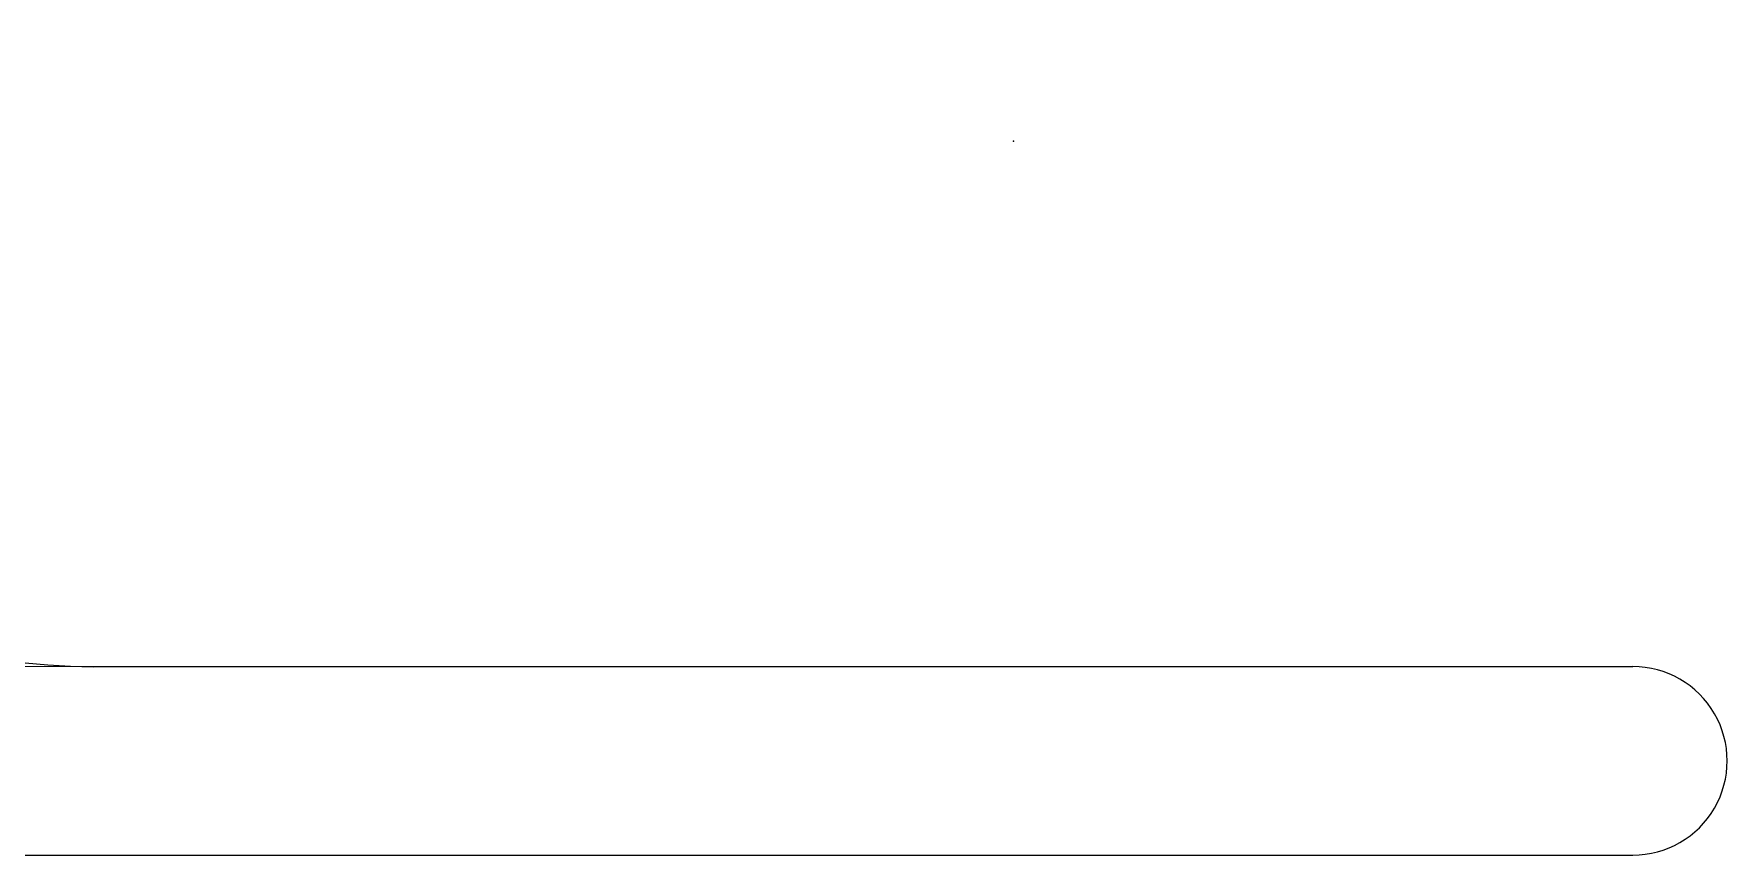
# Model space of a CAD drawing. Header units: centimetres. Extents: x -0.7 to 10.1, y 0 to 13.
# Drawn here: x 3.68 to 10.11, y 0 to 3.11 of the extents above; entities that cross this region are included whole.
import ezdxf

# ---------------------------------------------------------------- set-up
doc = ezdxf.new("R2010")
doc.units = ezdxf.units.CM
doc.header["$MEASUREMENT"] = 0
for name, color, linetype in [('Phone Stand V7 v2_Sketch1', 7, 'Continuous'), ('Phone Stand V7 v2_Sketch2', 7, 'Continuous'), ('Phone Stand V7 v2_Sketch4', 7, 'Continuous')]:
    doc.layers.add(name, color=color, linetype=linetype)

msp = doc.modelspace()

# ---------------------------------------------------------------- linework, layer by layer
at = {"layer": 'Phone Stand V7 v2_Sketch1'}
for p, q in [((9.75, 0.7148), (0.0506, 0.7141)), ((0, 0), (9.75, 0))]:
    msp.add_line(p, q, dxfattribs=at)
for centre, radius, start, end in [((3.9486, 3.7051), 2.991, 165, 269.25619), ((9.7503, 0.3574), 0.3574, 269.94756, 90.05236)]:
    msp.add_arc(centre, radius, start, end, dxfattribs=at)
at = {"layer": 'Phone Stand V7 v2_Sketch2'}
msp.add_point((7.4006, 2.7065), dxfattribs=at)
at = {"layer": 'Phone Stand V7 v2_Sketch4'}
for p, q in [((3.9097, 0.7144, 8), (9.75, 0.7148, 8)), ((9.75, 0.7148), (3.9097, 0.7144)), ((3.9097, 0.7144), (3.9097, 0.7144, 8)), ((9.75, 0.7148, 8), (9.75, 0.7148))]:
    msp.add_line(p, q, dxfattribs=at)

doc.saveas('drawing.dxf')
